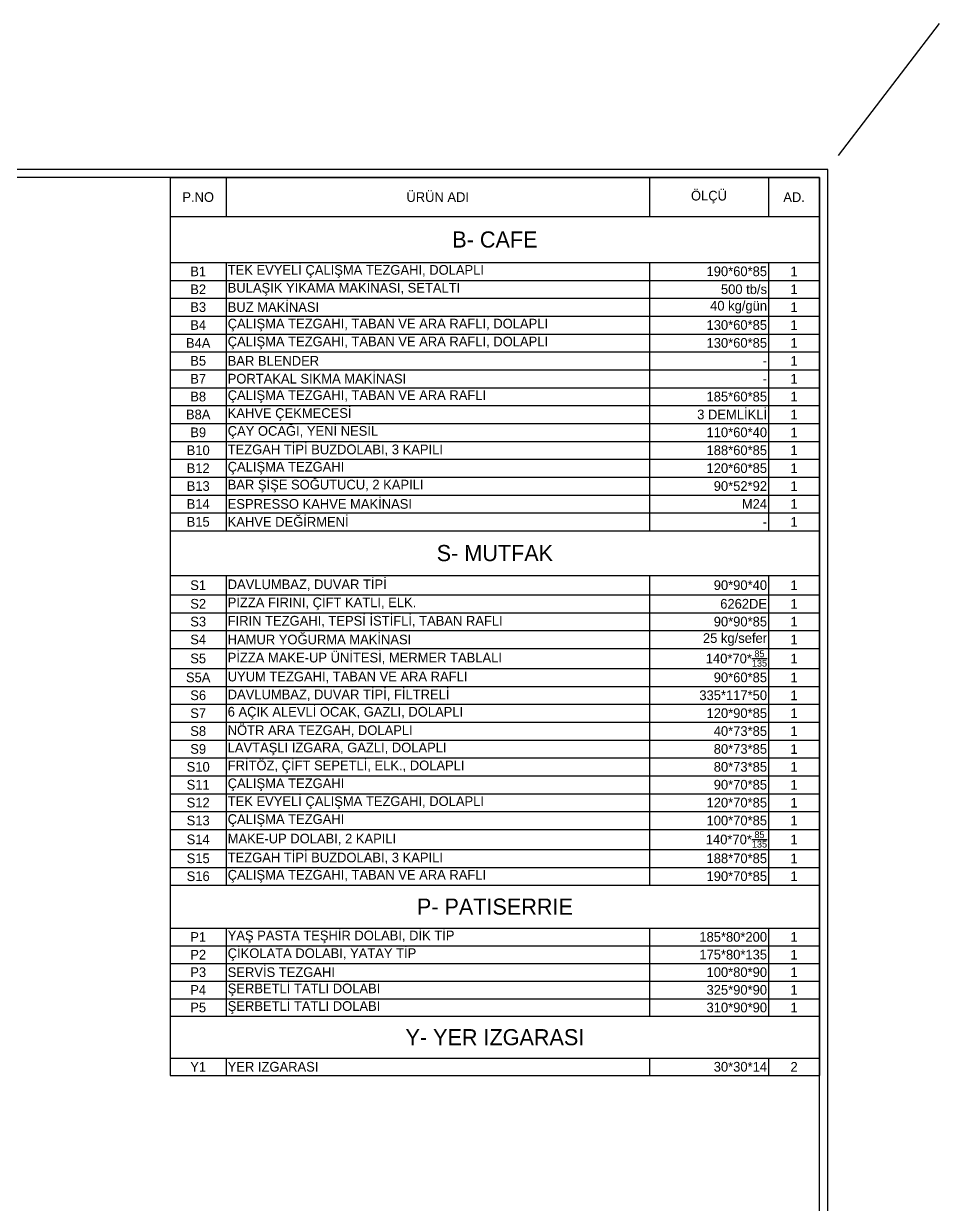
# Model space of a CAD drawing. Header units: millimetres. Extents: x 8884 to 18446, y 10737 to 16556.
# Drawn here: x 12183 to 13309, y 15104 to 16556 of the extents above; entities that cross this region are included whole.
import ezdxf

# ---------------------------------------------------------------- set-up
doc = ezdxf.new("R2010")
doc.units = ezdxf.units.MM
doc.styles.add('SKTÜRK', font='GOTHIC.TTF', dxfattribs={"height": 11})

# ---------------------------------------------------------------- blocks, each defined once
blk = doc.blocks.new('*T134')
at = {"color": 0, "linetype": 'ByBlock', "lineweight": -2, "transparency": 16777216}
for p, q in [((0, 0), (798.6, 0)), ((0, 0), (0, -1104.1)), ((68.8, 0), (68.8, -48.1)), ((589.3, 0), (589.3, -48.1)), ((736, 0), (736, -48.1)), ((798.6, 0), (798.6, -1104.1)), ((0, -48.1), (798.6, -48.1)), ((0, -104.4), (798.6, -104.4)), ((68.8, -104.4), (68.8, -434.4)), ((589.3, -104.4), (589.3, -434.4)), ((736, -104.4), (736, -434.4)), ((0, -126.4), (798.6, -126.4)), ((0, -148.4), (798.6, -148.4)), ((0, -170.4), (798.6, -170.4)), ((0, -192.4), (798.6, -192.4)), ((0, -214.4), (798.6, -214.4)), ((0, -236.4), (798.6, -236.4)), ((0, -258.4), (798.6, -258.4)), ((0, -280.4), (798.6, -280.4)), ((0, -302.4), (798.6, -302.4)), ((0, -324.4), (798.6, -324.4)), ((0, -346.4), (798.6, -346.4)), ((0, -368.4), (798.6, -368.4)), ((0, -390.4), (798.6, -390.4)), ((0, -412.4), (798.6, -412.4)), ((0, -434.4), (798.6, -434.4)), ((0, -489.4), (798.6, -489.4)), ((68.8, -489.4), (68.8, -870.2)), ((589.3, -489.4), (589.3, -870.2)), ((736, -489.4), (736, -870.2)), ((0, -513.2), (798.6, -513.2)), ((0, -535.2), (798.6, -535.2)), ((0, -557.1), (798.6, -557.1)), ((0, -579.1), (798.6, -579.1)), ((0, -603.7), (798.6, -603.7)), ((0, -625.7), (798.6, -625.7)), ((0, -647.7), (798.6, -647.7)), ((0, -669.7), (798.6, -669.7)), ((0, -691.7), (798.6, -691.7)), ((0, -713.7), (798.6, -713.7)), ((0, -735.7), (798.6, -735.7)), ((0, -757.7), (798.6, -757.7)), ((0, -779.7), (798.6, -779.7)), ((0, -801.7), (798.6, -801.7)), ((0, -826.2), (798.6, -826.2)), ((0, -848.2), (798.6, -848.2)), ((0, -870.2), (798.6, -870.2)), ((0, -923), (798.6, -923)), ((68.8, -923), (68.8, -1031.4)), ((589.3, -923), (589.3, -1031.4)), ((736, -923), (736, -1031.4)), ((0, -944.7), (798.6, -944.7)), ((0, -966.4), (798.6, -966.4)), ((0, -988), (798.6, -988)), ((0, -1009.7), (798.6, -1009.7)), ((0, -1031.4), (798.6, -1031.4)), ((0, -1083), (798.6, -1083)), ((68.8, -1083), (68.8, -1104.1)), ((589.3, -1083), (589.3, -1104.1)), ((736, -1083), (736, -1104.1)), ((0, -1104.1), (798.6, -1104.1))]:
    blk.add_line(p, q, dxfattribs=at)
at = {"color": 0, "transparency": 16777216, "style": 'SKTÜRK'}
for s, insert, char_height, width, attachment_point in [('ÖLÇÜ', (662.6, -24.1), 11.91, 116.897, 5), ('P.NO', (34.4, -24.1), 11.91, 38.977, 5), ('ÜRÜN ADI', (329, -24.1), 11.91, 490.739, 5), ('AD.', (767.3, -24.1), 11.91, 32.798, 5), ('B- CAFE', (399.3, -76.3), 19.86, 768.77, 5), ('B1', (34.4, -115.4), 11.91, 64.792, 5), ('TEK EVYELİ ÇALIŞMA TEZGAHI, DOLAPLI', (70.7, -115.4), 11.914, 516.554, 4), ('190*60*85', (734, -115.4), 11.91, 142.711, 6), ('1', (767.3, -115.4), 11.9, 58.613, 5), ('BULAŞIK YIKAMA MAKİNASI, SETALTI', (70.7, -137.4), 11.914, 516.554, 4), ('B2', (34.4, -137.4), 11.91, 64.792, 5), ('500 tb/s', (734, -137.4), 11.91, 142.711, 6), ('1', (767.3, -137.4), 11.9, 58.613, 5), ('B3', (34.4, -159.4), 11.91, 64.792, 5), ('BUZ MAKİNASI', (70.7, -159.4), 11.914, 516.554, 4), ('40 kg/gün', (734, -159.4), 11.91, 142.711, 6), ('1', (767.3, -159.4), 11.9, 58.613, 5), ('ÇALIŞMA TEZGAHI, TABAN VE ARA RAFLI, DOLAPLI', (70.7, -181.4), 11.914, 516.554, 4), ('B4', (34.4, -181.4), 11.91, 64.792, 5), ('130*60*85', (734, -181.4), 11.91, 142.711, 6), ('1', (767.3, -181.4), 11.9, 58.613, 5), ('B4A', (34.4, -203.4), 11.91, 64.792, 5), ('ÇALIŞMA TEZGAHI, TABAN VE ARA RAFLI, DOLAPLI', (70.7, -203.4), 11.914, 516.554, 4), ('130*60*85', (734, -203.4), 11.91, 142.711, 6), ('1', (767.3, -203.4), 11.9, 58.613, 5), ('B5', (34.4, -225.4), 11.91, 64.792, 5), ('BAR BLENDER', (70.7, -225.4), 11.914, 516.554, 4), ('-', (734, -225.4), 11.9, 142.711, 6), ('1', (767.3, -225.4), 11.9, 58.613, 5), ('B7', (34.4, -247.4), 11.91, 64.792, 5), ('PORTAKAL SIKMA MAKİNASI', (70.7, -247.4), 11.914, 516.554, 4), ('1', (767.3, -247.4), 11.9, 58.613, 5), ('-', (734, -247.4), 11.9, 142.711, 6), ('B8', (34.4, -269.4), 11.91, 64.792, 5), ('ÇALIŞMA TEZGAHI, TABAN VE ARA RAFLI', (70.7, -269.4), 11.914, 516.554, 4), ('185*60*85', (734, -269.4), 11.91, 142.711, 6), ('1', (767.3, -269.4), 11.9, 58.613, 5), ('B8A', (34.4, -291.4), 11.91, 64.792, 5), ('KAHVE ÇEKMECESİ', (70.7, -291.4), 11.914, 516.554, 4), ('3 DEMLİKLİ', (734, -291.4), 11.91, 142.711, 6), ('1', (767.3, -291.4), 11.9, 58.613, 5), ('ÇAY OCAĞI, YENİ NESİL', (70.7, -313.4), 11.914, 516.554, 4), ('B9', (34.4, -313.4), 11.91, 64.792, 5), ('110*60*40', (734, -313.4), 11.91, 142.711, 6), ('1', (767.3, -313.4), 11.9, 58.613, 5), ('B10', (34.4, -335.4), 11.91, 64.792, 5), ('TEZGAH TİPİ BUZDOLABI, 3 KAPILI', (70.7, -335.4), 11.914, 516.554, 4), ('188*60*85', (734, -335.4), 11.91, 142.711, 6), ('1', (767.3, -335.4), 11.9, 58.613, 5), ('B12', (34.4, -357.4), 11.91, 64.792, 5), ('ÇALIŞMA TEZGAHI', (70.7, -357.4), 11.914, 516.554, 4), ('120*60*85', (734, -357.4), 11.91, 142.711, 6), ('1', (767.3, -357.4), 11.9, 58.613, 5), ('B13', (34.4, -379.4), 11.91, 64.792, 5), ('BAR ŞİŞE SOĞUTUCU, 2 KAPILI', (70.7, -379.4), 11.914, 516.554, 4), ('90*52*92', (734, -379.4), 11.91, 142.711, 6), ('1', (767.3, -379.4), 11.9, 58.613, 5), ('B14', (34.4, -401.4), 11.91, 64.792, 5), ('ESPRESSO KAHVE MAKİNASI', (70.7, -401.4), 11.914, 516.554, 4), ('M24', (734, -401.4), 11.91, 142.711, 6), ('1', (767.3, -401.4), 11.9, 58.613, 5), ('B15', (34.4, -423.4), 11.91, 64.792, 5), ('KAHVE DEĞİRMENİ', (70.7, -423.4), 11.914, 516.554, 4), ('1', (767.3, -423.4), 11.9, 58.613, 5), ('-', (734, -423.4), 11.9, 142.711, 6), ('S- MUTFAK', (399.3, -461.9), 19.86, 794.584, 5), ('DAVLUMBAZ, DUVAR TİPİ', (70.7, -501.3), 11.914, 516.554, 4), ('S1', (34.4, -501.3), 11.91, 64.792, 5), ('90*90*40', (734, -501.3), 11.91, 142.711, 6), ('1', (767.3, -501.3), 11.9, 58.613, 5), ('S2', (34.4, -524.2), 11.91, 64.792, 5), ('PİZZA FIRINI, ÇİFT KATLI, ELK.', (70.7, -524.2), 11.914, 516.554, 4), ('6262DE', (734, -524.2), 11.91, 142.711, 6), ('1', (767.3, -524.2), 11.9, 58.613, 5), ('FIRIN TEZGAHI, TEPSİ İSTİFLİ, TABAN RAFLI', (70.7, -546.1), 11.914, 516.554, 4), ('S3', (34.4, -546.1), 11.91, 64.792, 5), ('90*90*85', (734, -546.1), 11.91, 142.711, 6), ('1', (767.3, -546.1), 11.9, 58.613, 5), ('S4', (34.4, -568.1), 11.91, 64.792, 5), ('HAMUR YOĞURMA MAKİNASI', (70.7, -568.1), 11.914, 516.554, 4), ('25 kg/sefer', (734, -568.1), 11.914, 142.711, 6), ('1', (767.3, -568.1), 11.9, 58.613, 5), ('S5', (34.4, -591.4), 11.91, 64.792, 5), ('PİZZA MAKE-UP ÜNİTESİ, MERMER TABLALI', (70.7, -591.4), 11.914, 516.554, 4), ('\\A1;140*70*{\\H0.7x;\\S85/135;}', (734, -591.4), 11.914, 142.711, 6), ('1', (767.3, -591.4), 11.9, 58.613, 5), ('S5A', (34.4, -614.7), 11.91, 64.792, 5), ('UYUM TEZGAHI, TABAN VE ARA RAFLI', (70.7, -614.7), 11.914, 516.554, 4), ('90*60*85', (734, -614.7), 11.91, 142.711, 6), ('1', (767.3, -614.7), 11.9, 58.613, 5), ('S6', (34.4, -636.7), 11.91, 64.792, 5), ('DAVLUMBAZ, DUVAR TİPİ, FİLTRELİ', (70.7, -636.7), 11.914, 516.554, 4), ('335*117*50', (734, -636.7), 11.91, 142.711, 6), ('1', (767.3, -636.7), 11.9, 58.613, 5), ('S7', (34.4, -658.7), 11.91, 64.792, 5), ('6 AÇIK ALEVLİ OCAK, GAZLI, DOLAPLI', (70.7, -658.7), 11.914, 516.554, 4), ('120*90*85', (734, -658.7), 11.91, 142.711, 6), ('1', (767.3, -658.7), 11.9, 58.613, 5), ('S8', (34.4, -680.7), 11.91, 64.792, 5), ('NÖTR ARA TEZGAH, DOLAPLI', (70.7, -680.7), 11.914, 516.554, 4), ('40*73*85', (734, -680.7), 11.91, 142.711, 6), ('1', (767.3, -680.7), 11.9, 58.613, 5), ('S9', (34.4, -702.7), 11.91, 64.792, 5), ('LAVTAŞLI IZGARA, GAZLI, DOLAPLI', (70.7, -702.7), 11.914, 516.554, 4), ('80*73*85', (734, -702.7), 11.91, 142.711, 6), ('1', (767.3, -702.7), 11.9, 58.613, 5), ('S10', (34.4, -724.7), 11.91, 64.792, 5), ('FRİTÖZ, ÇİFT SEPETLİ, ELK., DOLAPLI', (70.7, -724.7), 11.914, 516.554, 4), ('80*73*85', (734, -724.7), 11.91, 142.711, 6), ('1', (767.3, -724.7), 11.9, 58.613, 5), ('S11', (34.4, -746.7), 11.91, 64.792, 5), ('ÇALIŞMA TEZGAHI', (70.7, -746.7), 11.914, 516.554, 4), ('90*70*85', (734, -746.7), 11.91, 142.711, 6), ('1', (767.3, -746.7), 11.9, 58.613, 5), ('S12', (34.4, -768.7), 11.91, 64.792, 5), ('TEK EVYELİ ÇALIŞMA TEZGAHI, DOLAPLI', (70.7, -768.7), 11.914, 516.554, 4), ('120*70*85', (734, -768.7), 11.91, 142.711, 6), ('1', (767.3, -768.7), 11.9, 58.613, 5), ('ÇALIŞMA TEZGAHI', (70.7, -790.7), 11.914, 516.554, 4), ('S13', (34.4, -790.7), 11.91, 64.792, 5), ('100*70*85', (734, -790.7), 11.91, 142.711, 6), ('1', (767.3, -790.7), 11.9, 58.613, 5), ('S14', (34.4, -813.9), 11.91, 64.792, 5), ('MAKE-UP DOLABI, 2 KAPILI', (70.7, -813.9), 11.914, 516.554, 4), ('\\A1;140*70*{\\H0.7x;\\S85/135;}', (734, -813.9), 11.914, 142.711, 6), ('1', (767.3, -813.9), 11.9, 58.613, 5), ('TEZGAH TİPİ BUZDOLABI, 3 KAPILI', (70.7, -837.2), 11.914, 516.554, 4), ('S15', (34.4, -837.2), 11.91, 64.792, 5), ('188*70*85', (734, -837.2), 11.91, 142.711, 6), ('1', (767.3, -837.2), 11.9, 58.613, 5), ('S16', (34.4, -859.2), 11.91, 64.792, 5), ('ÇALIŞMA TEZGAHI, TABAN VE ARA RAFLI', (70.7, -859.2), 11.914, 516.554, 4), ('190*70*85', (734, -859.2), 11.91, 142.711, 6), ('1', (767.3, -859.2), 11.9, 58.613, 5), ('P- PATISERRIE ', (399.3, -896.6), 19.857, 794.584, 5), ('P1', (34.4, -933.8), 11.91, 64.792, 5), ('YAŞ PASTA TEŞHİR DOLABI, DİK TİP', (70.7, -933.8), 11.914, 516.554, 4), ('185*80*200', (734, -933.8), 11.91, 142.711, 6), ('1', (767.3, -933.8), 11.9, 58.613, 5), ('P2', (34.4, -955.6), 11.91, 64.792, 5), ('ÇİKOLATA DOLABI, YATAY TİP', (70.7, -955.6), 11.914, 516.554, 4), ('175*80*135', (734, -955.6), 11.91, 142.711, 6), ('1', (767.3, -955.6), 11.9, 58.613, 5), ('P3', (34.4, -977.2), 11.91, 64.792, 5), ('SERVİS TEZGAHI', (70.7, -977.2), 11.914, 516.554, 4), ('100*80*90', (734, -977.2), 11.91, 142.711, 6), ('1', (767.3, -977.2), 11.9, 58.613, 5), ('P4', (34.4, -998.9), 11.91, 64.792, 5), ('ŞERBETLİ TATLI DOLABI', (70.7, -998.9), 11.914, 516.554, 4), ('325*90*90', (734, -998.9), 11.91, 142.711, 6), ('1', (767.3, -998.9), 11.9, 58.613, 5), ('P5', (34.4, -1020.6), 11.91, 64.792, 5), ('ŞERBETLİ TATLI DOLABI', (70.7, -1020.6), 11.914, 516.554, 4), ('310*90*90', (734, -1020.6), 11.91, 142.711, 6), ('1', (767.3, -1020.6), 11.9, 58.613, 5), ('Y- YER IZGARASI', (399.3, -1057.2), 19.857, 794.584, 5), ('Y1', (34.4, -1093.5), 11.91, 64.792, 5), ('YER IZGARASI', (70.7, -1093.5), 11.914, 516.554, 4), ('30*30*14', (734, -1093.5), 11.91, 142.711, 6), ('2', (767.3, -1093.5), 11.9, 58.613, 5)]:
    blk.add_mtext(s, dxfattribs=dict(at, insert=insert, char_height=char_height, width=width, attachment_point=attachment_point))

msp = doc.modelspace()

# ---------------------------------------------------------------- linework, layer by layer
msp.add_line((13184.8, 16394.2), (13308.8, 16556.4))
for points in [[(9056.4, 13437.1), (13171.4, 13437.1), (13171.4, 16377.1), (9056.4, 16377.1)], [(9066.4, 13447.1), (13161.4, 13447.1), (13161.4, 16367.1), (9066.4, 16367.1)]]:
    msp.add_lwpolyline(points, close=True)

# ---------------------------------------------------------------- block references
msp.add_blockref('*T134', (12362.8, 16367.1))

doc.saveas('drawing.dxf')
